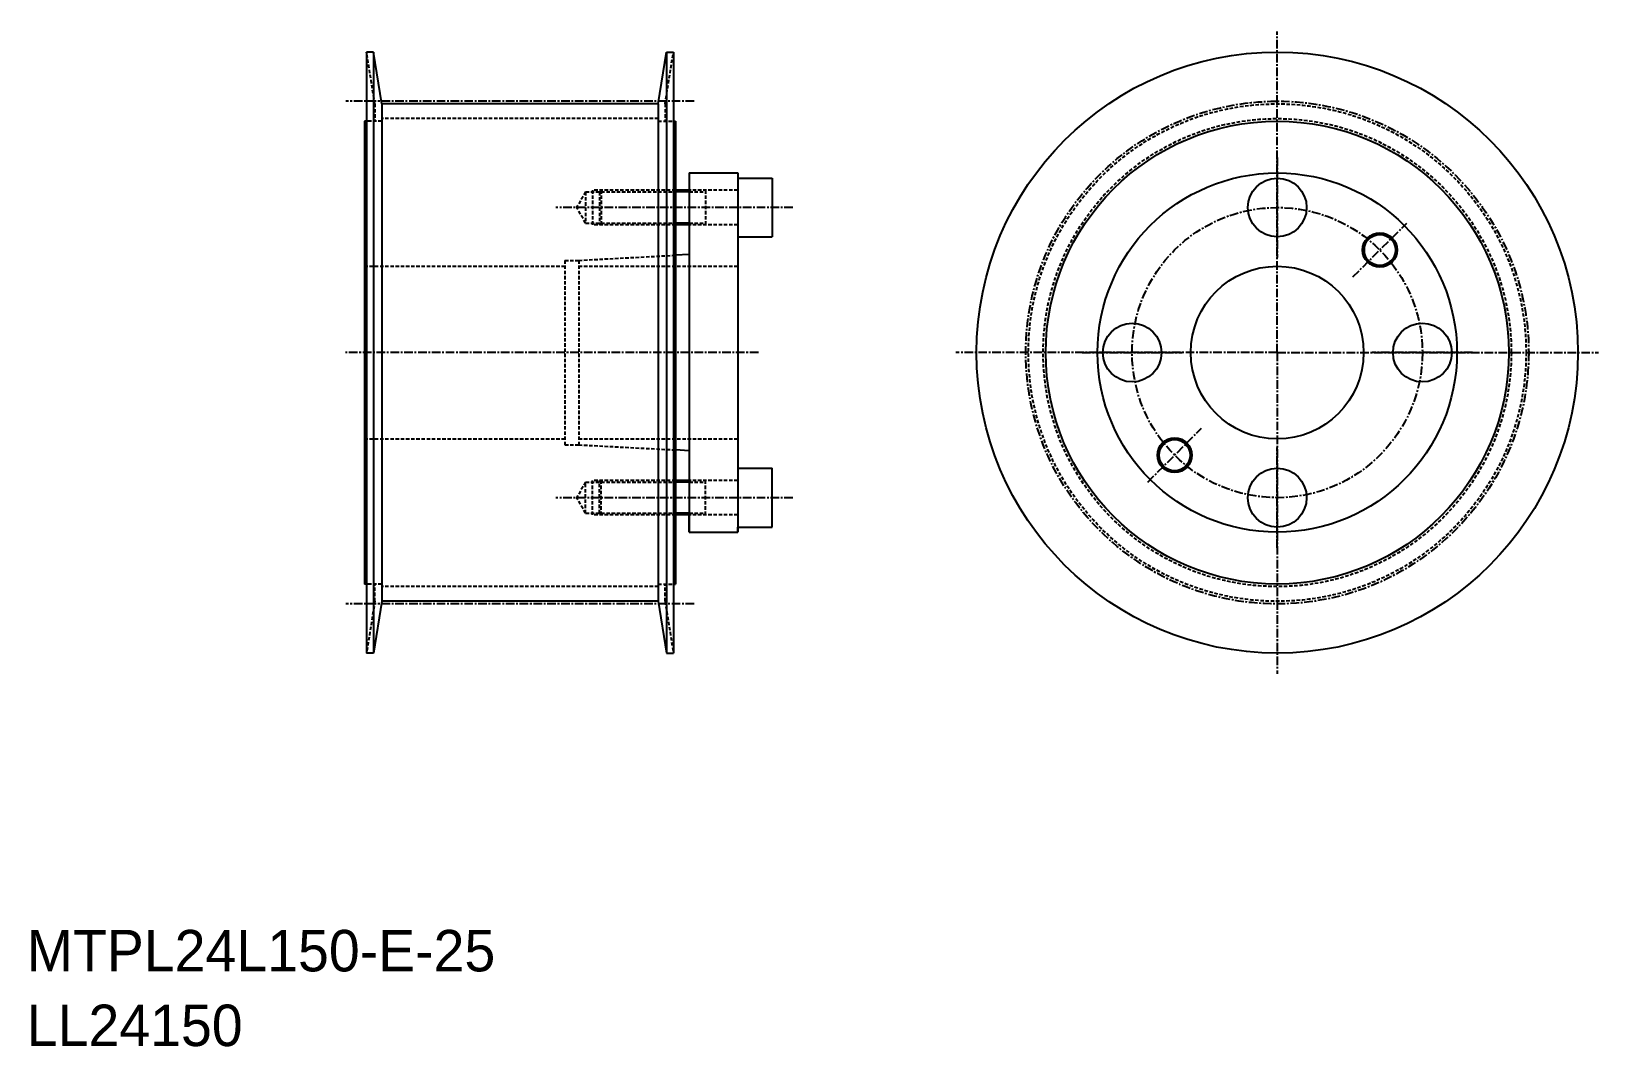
# Model space of a CAD drawing. Extents: x -285 to -59, y -61 to 86.
import ezdxf

# ---------------------------------------------------------------- set-up
doc = ezdxf.new("R2010")
doc.units = 0
doc.linetypes.add('CENTER', pattern=[2, 1.25, -0.25, 0.25, -0.25])
doc.linetypes.add('DASHED', pattern=[0.75, 0.5, -0.25])
doc.layers.get('0').update_dxf_attribs({"linetype": 'CONTINUOUS'})
doc.layers.add('CENTER', color=1, linetype='CENTER')

msp = doc.modelspace()

# ---------------------------------------------------------------- linework, layer by layer
at = {"color": 7, "linetype": 'CONTINUOUS'}
for p, q in [((-235.83, 83.07), (-236.83, 83.07)), ((-236.83, 83.07), (-236.83, -3.93)), ((-235.83, 83.07), (-235.83, -3.93)), ((-234.63, 75.57), (-235.83, 83.07)), ((-194.63, 75.57), (-193.43, 83.07)), ((-193.43, 83.07), (-193.43, -3.93)), ((-193.43, 83.07), (-192.43, 83.07)), ((-192.43, 83.07), (-192.43, -3.93)), ((-194.63, 75.57), (-234.63, 75.57)), ((-234.63, 75.57), (-234.63, 3.57)), ((-194.63, 75.57), (-194.63, 3.57)), ((-237.13, 73.07), (-237.13, 6.07)), ((-236.83, 73.07), (-237.13, 73.07)), ((-192.43, 73.07), (-192.13, 73.07)), ((-192.13, 73.07), (-192.13, 6.07)), ((-190.13, 65.57), (-183.13, 65.57)), ((-190.13, 65.57), (-190.13, 13.57)), ((-183.13, 65.57), (-183.13, 13.57)), ((-183.13, 64.82), (-178.13, 64.82)), ((-178.13, 64.82), (-178.13, 56.32)), ((-190.13, 63.07), (-192.13, 63.07)), ((-190.13, 58.07), (-192.13, 58.07)), ((-183.13, 56.32), (-178.13, 56.32)), ((-190.13, 53.77), (-192.13, 53.66)), ((-190.13, 25.37), (-192.13, 25.48)), ((-183.13, 22.82), (-178.13, 22.82)), ((-178.13, 14.32), (-178.13, 22.82)), ((-190.13, 21.07), (-192.13, 21.07)), ((-190.13, 16.07), (-192.13, 16.07)), ((-190.13, 13.57), (-190.13, 16.07)), ((-183.13, 13.57), (-183.13, 14.32)), ((-183.13, 14.32), (-178.13, 14.32)), ((-190.13, 13.57), (-183.13, 13.57)), ((-236.83, 6.07), (-237.13, 6.07)), ((-192.43, 6.07), (-192.13, 6.07)), ((-234.63, 3.57), (-235.83, -3.93)), ((-194.63, 3.57), (-234.63, 3.57)), ((-194.63, 3.57), (-193.43, -3.93)), ((-235.83, -3.93), (-236.83, -3.93)), ((-193.43, -3.93), (-192.43, -3.93))]:
    msp.add_line(p, q, dxfattribs=at)
at = {"color": 3, "linetype": 'DASHED'}
for p, q in [((-235.63, 75.57), (-236.83, 83.07)), ((-193.63, 75.57), (-192.43, 83.07)), ((-235.63, 75.57), (-235.63, 73.07)), ((-193.63, 75.57), (-193.63, 73.07)), ((-234.63, 73.07), (-236.83, 73.07)), ((-194.63, 73.44), (-234.63, 73.44)), ((-194.63, 73.07), (-192.43, 73.07)), ((-205.13, 62.82), (-206.43, 60.57)), ((-205.13, 62.82), (-192.13, 62.82)), ((-205.13, 62.82), (-205.13, 58.32)), ((-192.13, 63.07), (-204.13, 63.07)), ((-204.13, 63.07), (-204.13, 58.07)), ((-202.88, 63.07), (-203.13, 62.82)), ((-203.13, 62.82), (-203.13, 58.07)), ((-202.88, 63.07), (-202.88, 58.07)), ((-183.13, 63.07), (-190.13, 63.07)), ((-190.13, 62.82), (-187.8, 62.82)), ((-187.8, 63.07), (-187.8, 58.07)), ((-205.13, 58.32), (-206.43, 60.57)), ((-205.13, 58.32), (-192.13, 58.32)), ((-192.13, 58.07), (-204.13, 58.07)), ((-202.88, 58.07), (-203.13, 58.32)), ((-190.13, 58.32), (-187.8, 58.32)), ((-183.13, 58.07), (-190.13, 58.07)), ((-208.13, 52.92), (-206.13, 52.92)), ((-208.13, 52.92), (-208.13, 26.22)), ((-206.13, 52.92), (-192.13, 53.66)), ((-206.13, 52.92), (-206.13, 26.22)), ((-237.13, 52.07), (-208.13, 52.07)), ((-206.13, 52.07), (-183.13, 52.07)), ((-237.13, 27.07), (-208.13, 27.07)), ((-208.13, 26.22), (-206.13, 26.22)), ((-206.13, 27.07), (-183.13, 27.07)), ((-206.13, 26.22), (-192.13, 25.48)), ((-205.13, 20.82), (-206.43, 18.57)), ((-205.13, 20.82), (-192.13, 20.82)), ((-205.13, 16.32), (-205.13, 20.82)), ((-192.13, 21.07), (-204.13, 21.07)), ((-204.13, 16.07), (-204.13, 21.07)), ((-202.88, 21.07), (-203.13, 20.82)), ((-203.13, 16.32), (-203.13, 21.07)), ((-202.88, 16.07), (-202.88, 21.07)), ((-183.13, 21.07), (-190.13, 21.07)), ((-190.13, 20.82), (-187.8, 20.82)), ((-187.8, 16.07), (-187.8, 21.07)), ((-205.13, 16.32), (-206.43, 18.57)), ((-205.13, 16.32), (-192.13, 16.32)), ((-192.13, 16.07), (-204.13, 16.07)), ((-202.88, 16.07), (-203.13, 16.32)), ((-190.13, 16.32), (-187.8, 16.32)), ((-183.13, 16.07), (-190.13, 16.07)), ((-234.63, 6.07), (-236.83, 6.07)), ((-235.63, 3.57), (-235.63, 6.07)), ((-194.63, 5.7), (-234.63, 5.7)), ((-194.63, 6.07), (-192.43, 6.07)), ((-193.63, 3.57), (-193.63, 6.07)), ((-235.63, 3.57), (-236.83, -3.93)), ((-193.63, 3.57), (-192.43, -3.93))]:
    msp.add_line(p, q, dxfattribs=at)
at = {"color": 3, "linetype": 'CONTINUOUS'}
for p, q in [((-190.13, 62.82), (-192.13, 62.82)), ((-190.13, 58.32), (-192.13, 58.32)), ((-190.13, 20.82), (-192.13, 20.82)), ((-190.13, 16.32), (-192.13, 16.32))]:
    msp.add_line(p, q, dxfattribs=at)
at = {"color": 7, "linetype": 'CONTINUOUS'}
for centre, radius in [((-105.06, 39.57), 43.5), ((-105.06, 39.57), 33.5), ((-105.06, 39.57), 26), ((-105.06, 39.57), 26), ((-105.06, 60.57), 4.25), ((-90.21, 54.42), 2.25), ((-105.06, 39.57), 12.5), ((-126.06, 39.57), 4.25), ((-84.06, 39.57), 4.25), ((-119.91, 24.72), 2.25), ((-105.06, 18.57), 4.25)]:
    msp.add_circle(centre, radius, dxfattribs=at)
at = {"color": 3, "linetype": 'DASHED'}
for radius in [36, 33.87]:
    msp.add_circle((-105.06, 39.57), radius, dxfattribs=at)
at = {"color": 3, "linetype": 'CONTINUOUS'}
for centre in [(-90.21, 54.42), (-119.91, 24.72)]:
    msp.add_circle(centre, 2.5, dxfattribs=at)
at = {"layer": 'CENTER', "color": 1, "linetype": 'CENTER'}
for p, q in [((-105.06, 39.57), (-105.06, 86.07)), ((-189.43, 75.96), (-239.83, 75.96)), ((-105.06, 67.82), (-105.06, 53.32)), ((-175.13, 60.57), (-209.43, 60.57)), ((-94.1, 50.53), (-86.32, 58.31)), ((-180.13, 39.57), (-240.13, 39.57)), ((-105.06, 39.57), (-151.56, 39.57)), ((-133.31, 39.57), (-118.81, 39.57)), ((-105.06, 39.57), (-105.06, -6.93)), ((-105.06, 39.57), (-58.56, 39.57)), ((-76.81, 39.57), (-91.31, 39.57)), ((-123.79, 20.83), (-116.02, 28.61)), ((-105.06, 11.32), (-105.06, 25.82)), ((-175.13, 18.57), (-209.43, 18.57)), ((-189.43, 3.19), (-239.83, 3.19))]:
    msp.add_line(p, q, dxfattribs=at)
for radius in [36.38, 21]:
    msp.add_circle((-105.06, 39.57), radius, dxfattribs=at)

# ---------------------------------------------------------------- texts
at = {"color": 7, "linetype": 'CONTINUOUS'}
for s, p in [('MTPL24L150-E-25', (-285.99, -50)), ('LL24150', (-285.99, -60.81))]:
    msp.add_text(s, height=6, dxfattribs=at).set_placement(p)

doc.saveas('drawing.dxf')
